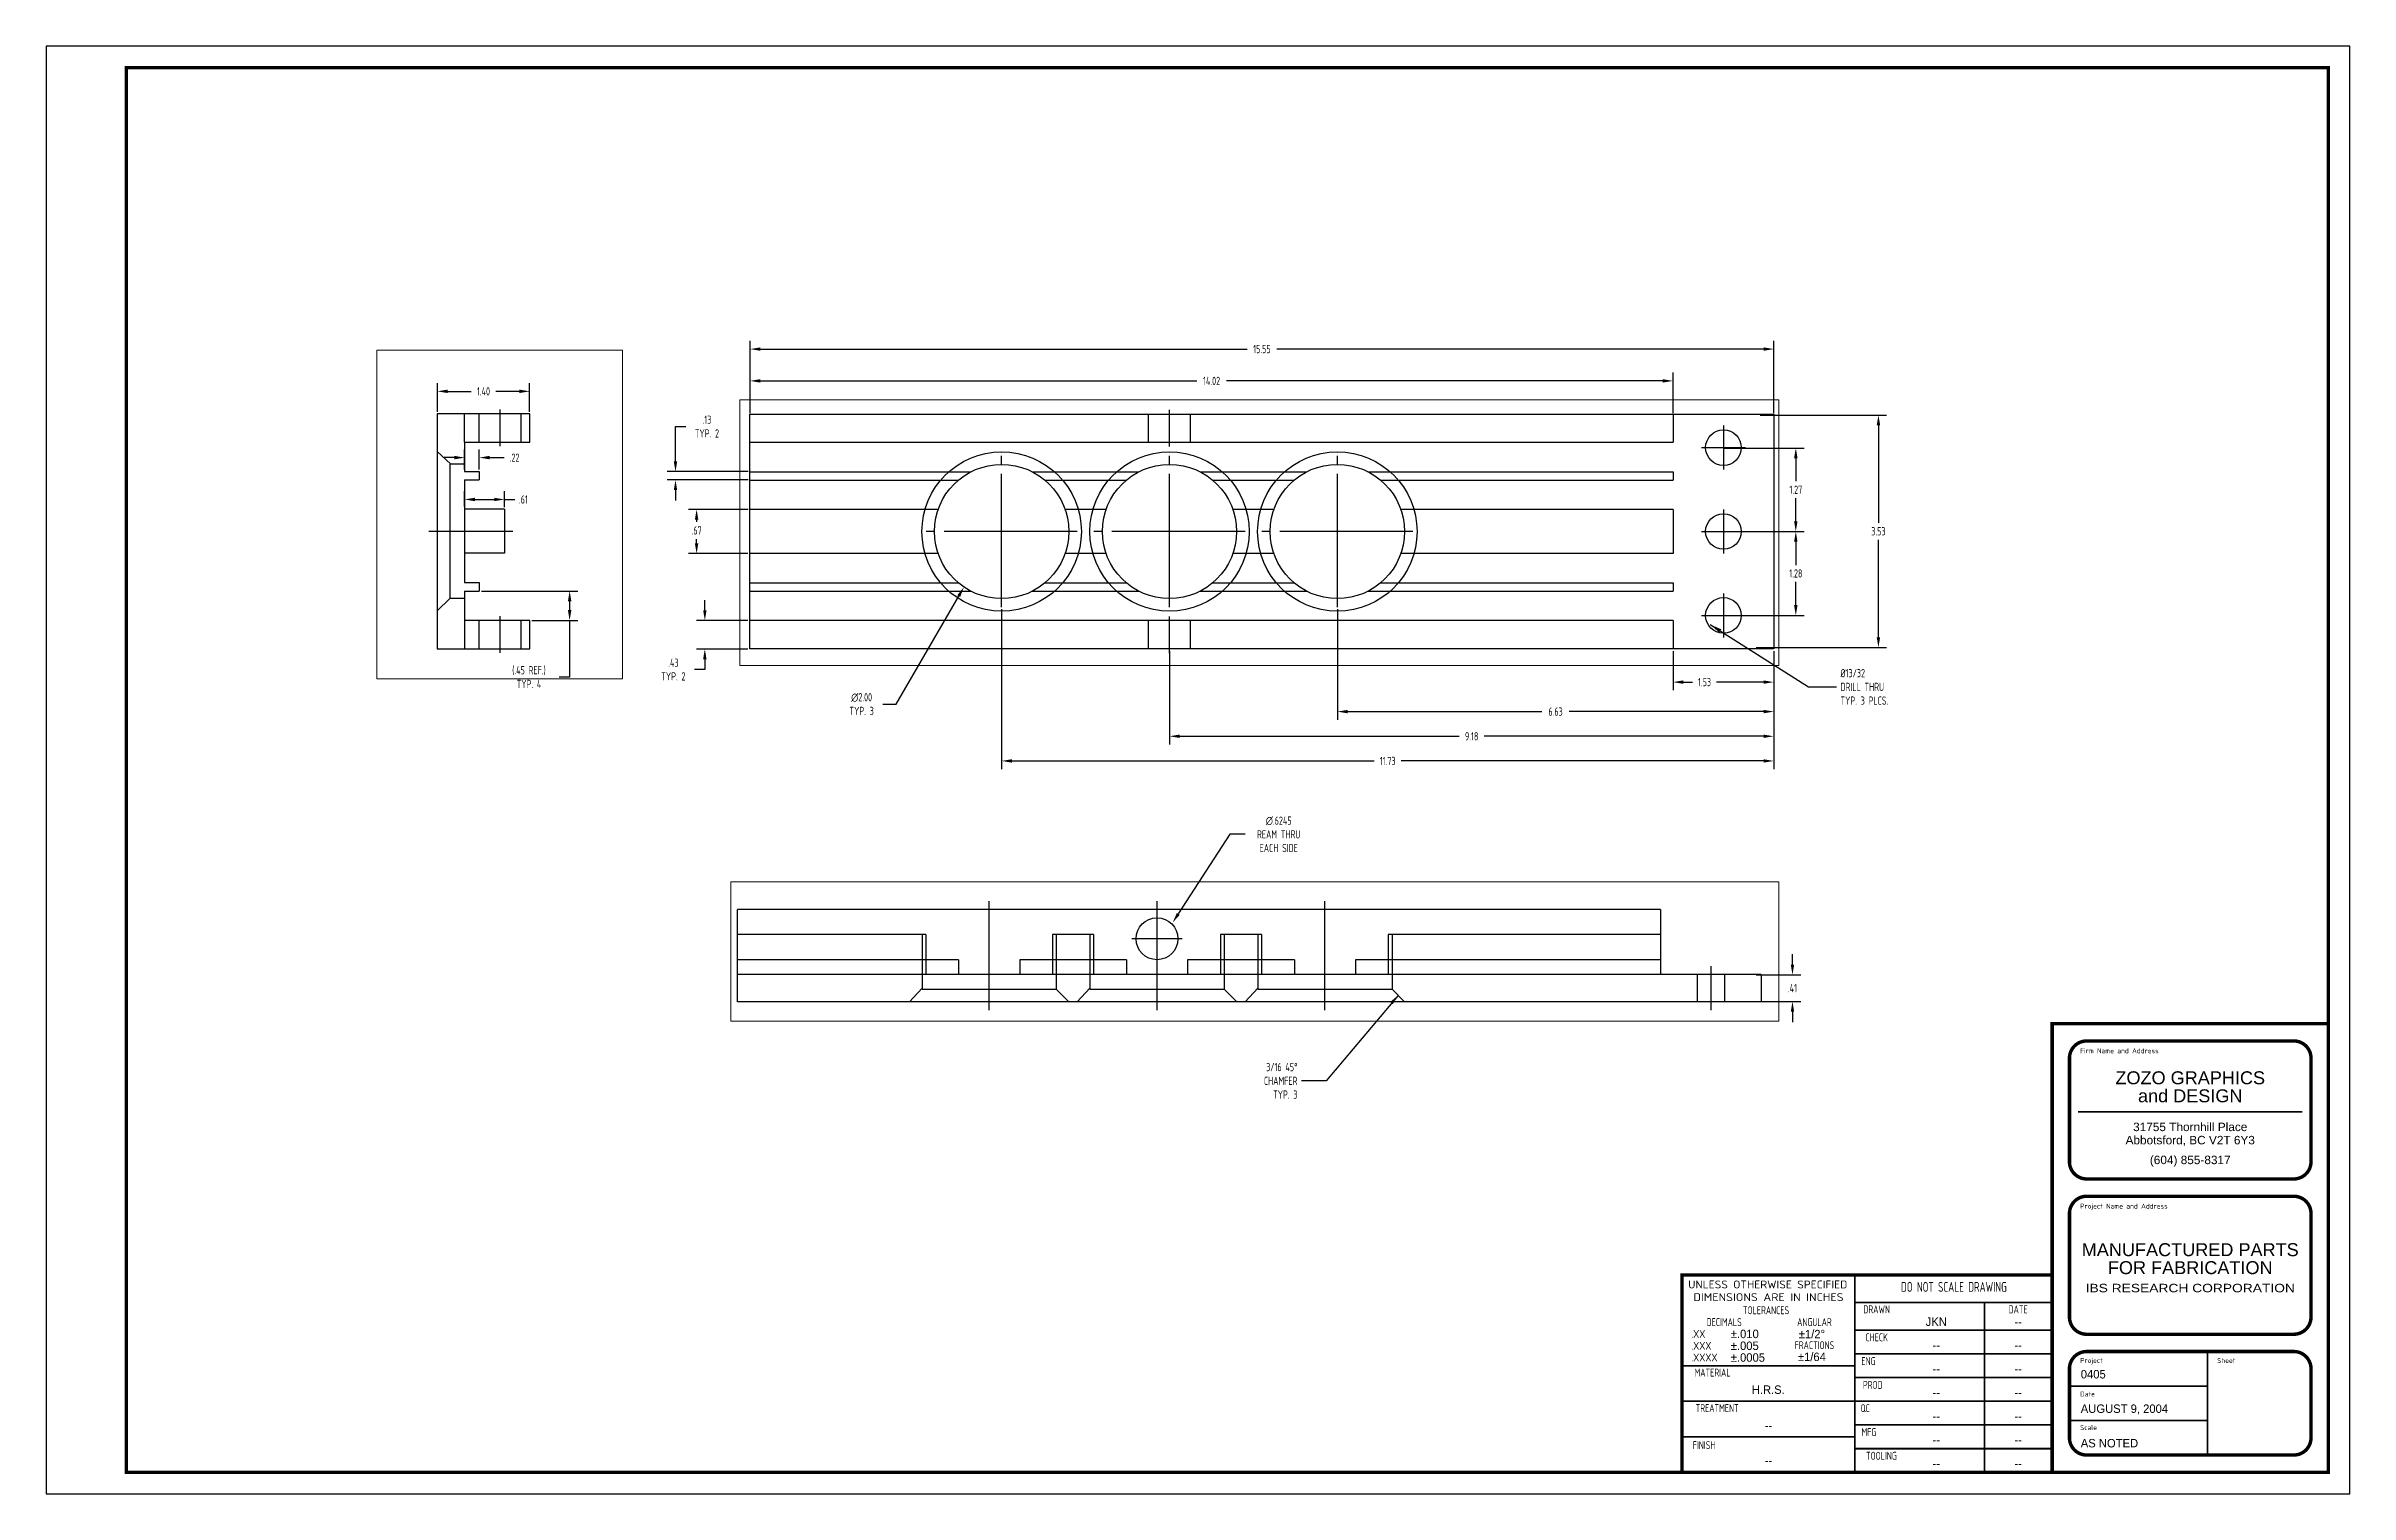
# Paper-space layout 'Casting Locator and Support' of a CAD drawing. Header units: inches. Extents: x 0.2 to 35.2, y 0.1 to 22.1.
# The model-space entities are those that its viewports show. They can reach past a viewport. Long polylines and large blocks are cut down to what shows.
import ezdxf
from ezdxf.enums import TextEntityAlignment as Align

# ---------------------------------------------------------------- set-up
doc = ezdxf.new("R2010")
doc.units = ezdxf.units.IN
doc.header["$MEASUREMENT"] = 0
doc.linetypes.add('GRIDLINE', pattern=[1.53125, 1.375, -0.0625, 0.03125, -0.0625])
for name, color, linetype in [('DETAIL', 5, 'Continuous'), ('DETAIL-B', 140, 'Continuous'), ('E-1', 51, 'Continuous'), ('E-2', 255, 'Continuous'), ('E-4', 1, 'Continuous'), ('E-DIM', 20, 'Continuous'), ('E-GRID', 65, 'GRIDLINE'), ('E-TEXT', 82, 'Continuous')]:
    doc.layers.add(name, color=color, linetype=linetype)
doc.layers.add('VIEWPORT', color=113, linetype='Continuous', plot=False)
doc.styles.add('OPT', font='arial.ttf')
doc.styles.add('OPT1', font='arial.ttf', dxfattribs={"width": 1.125})
doc.styles.add('ROMANS', font='archquik.shx', dxfattribs={"width": 0.7})
doc.styles.get("Standard").update_dxf_attribs({"font": 'txt.shx'})
doc.dimstyles.new('2 Place', dxfattribs={"dimtxt": 0.125, "dimasz": 0.15625, "dimexe": 0.125, "dimexo": 0.03125, "dimgap": 0.0625, "dimtad": 0, "dimtih": 1, "dimtoh": 1, "dimzin": 4, "dimdsep": 46, "dimtxsty": 'ROMANS', "dimcen": 0, "dimazin": 1, "dimtfac": 1, "dimtofl": 0, "dimtmove": 0, "dimatfit": 3, "dimfxl": 1, "dimtolj": 1, "dimtzin": 0, "dimarcsym": 0})
doc.dimstyles.new('4 PLACE', dxfattribs={"dimtxt": 0.125, "dimasz": 0.15625, "dimexe": 0.125, "dimexo": 0.03125, "dimgap": 0.0625, "dimtad": 0, "dimtih": 1, "dimtoh": 1, "dimdec": 4, "dimzin": 4, "dimdsep": 46, "dimtxsty": 'ROMANS', "dimcen": 0, "dimazin": 1, "dimtfac": 1, "dimtdec": 4, "dimtofl": 0, "dimtmove": 0, "dimatfit": 3, "dimfxl": 1, "dimtolj": 1, "dimtzin": 0, "dimarcsym": 0})
doc.dimstyles.get("Standard").update_dxf_attribs({"dimtxt": 0.18, "dimasz": 0.18, "dimexe": 0.18, "dimexo": 0.0625, "dimgap": 0.09, "dimtad": 0, "dimtih": 1, "dimtoh": 1, "dimdec": 4, "dimzin": 0, "dimdsep": 46, "dimtxsty": 'Standard', "dimcen": 0.09, "dimadec": 0, "dimazin": 0, "dimtfac": 1, "dimtdec": 4, "dimtofl": 0, "dimtmove": 0, "dimatfit": 3, "dimfxl": 1, "dimtolj": 1, "dimtzin": 0, "dimarcsym": 0})

# ---------------------------------------------------------------- blocks, each defined once
blk = doc.blocks.new('*D5')
at = {"layer": 'Defpoints', "color": 0, "transparency": 16777216}
for p in [(26.097, 7.944), (26.683, 7.944), (26.097, 7.538)]:
    blk.add_point(p, dxfattribs=at)
at = {"layer": 'E-DIM', "color": 0, "lineweight": -2, "transparency": 16777216}
for p, q in [((26.683, 8.1), (26.683, 8.256)), ((26.129, 7.944), (26.808, 7.944)), ((26.129, 7.538), (26.808, 7.538)), ((26.683, 7.381), (26.683, 7.225))]:
    blk.add_line(p, q, dxfattribs=at)
at = {"layer": 'E-DIM', "color": 0, "transparency": 16777216}
for points in [[(26.657, 8.1), (26.709, 8.1), (26.683, 7.944)], [(26.657, 7.381), (26.709, 7.381), (26.683, 7.538)]]:
    blk.add_solid(points, dxfattribs=at)
at = {"layer": 'E-DIM', "color": 0, "transparency": 16777216, "insert": (26.683, 7.741), "char_height": 0.125, "attachment_point": 5, "style": 'ROMANS'}
blk.add_mtext('\\A1;.41', dxfattribs=at)
blk = doc.blocks.new('*D6')
at = {"layer": 'Defpoints', "color": 0, "transparency": 16777216}
for p in [(17.267, 8.737), (16.928, 8.213)]:
    blk.add_point(p, dxfattribs=at)
at = {"layer": 'E-TEXT', "color": 0, "lineweight": -2, "transparency": 16777216}
for p, q in [((18.136, 10.078), (17.352, 8.868)), ((18.366, 10.078), (18.136, 10.078))]:
    blk.add_line(p, q, dxfattribs=at)
at = {"layer": 'E-TEXT', "color": 0, "transparency": 16777216}
blk.add_solid([(17.33, 8.882), (17.374, 8.854), (17.267, 8.737)], dxfattribs=at)
at = {"layer": 'E-TEXT', "color": 0, "transparency": 16777216, "insert": (18.878, 10.078), "char_height": 0.125, "attachment_point": 5, "style": 'ROMANS'}
blk.add_mtext('\\A1;∅.6245\\PREAM THRU\\PEACH SIDE', dxfattribs=at)
blk = doc.blocks.new('*D7')
at = {"layer": 'Defpoints', "color": 0}
for p in [(14.669, 13.532), (26.399, 12.894), (14.669, 11.193)]:
    blk.add_point(p, dxfattribs=at)
at = {"layer": 'E-DIM', "color": 0, "lineweight": -2}
for p, q in [((14.669, 13.501), (14.669, 11.068)), ((26.399, 12.863), (26.399, 11.068)), ((14.825, 11.193), (20.327, 11.193)), ((26.243, 11.193), (20.74, 11.193))]:
    blk.add_line(p, q, dxfattribs=at)
at = {"layer": 'E-DIM', "color": 0}
for points in [[(14.825, 11.219), (14.825, 11.167), (14.669, 11.193)], [(26.243, 11.219), (26.243, 11.167), (26.399, 11.193)]]:
    blk.add_solid(points, dxfattribs=at)
at = {"layer": 'E-DIM', "color": 0, "insert": (20.534, 11.193), "char_height": 0.125, "attachment_point": 5, "style": 'ROMANS'}
blk.add_mtext('\\A1;11.73', dxfattribs=at)
blk = doc.blocks.new('*D8')
at = {"layer": 'Defpoints', "color": 0}
for p in [(17.219, 12.894), (26.399, 12.894), (17.219, 11.568)]:
    blk.add_point(p, dxfattribs=at)
at = {"layer": 'E-DIM', "color": 0, "lineweight": -2}
for p, q in [((17.219, 12.863), (17.219, 11.443)), ((26.399, 12.863), (26.399, 11.443)), ((17.375, 11.568), (21.619, 11.568)), ((26.243, 11.568), (21.999, 11.568))]:
    blk.add_line(p, q, dxfattribs=at)
at = {"layer": 'E-DIM', "color": 0}
for points in [[(17.375, 11.594), (17.375, 11.542), (17.219, 11.568)], [(26.243, 11.594), (26.243, 11.542), (26.399, 11.568)]]:
    blk.add_solid(points, dxfattribs=at)
at = {"layer": 'E-DIM', "color": 0, "insert": (21.809, 11.568), "char_height": 0.125, "attachment_point": 5, "style": 'ROMANS'}
blk.add_mtext('\\A1;9.18', dxfattribs=at)
blk = doc.blocks.new('*D9')
at = {"layer": 'Defpoints', "color": 0}
for p in [(19.769, 13.532), (26.399, 12.894), (19.769, 11.943)]:
    blk.add_point(p, dxfattribs=at)
at = {"layer": 'E-DIM', "color": 0, "lineweight": -2}
for p, q in [((19.769, 13.501), (19.769, 11.818)), ((26.399, 12.863), (26.399, 11.818)), ((19.925, 11.943), (22.876, 11.943)), ((26.243, 11.943), (23.292, 11.943))]:
    blk.add_line(p, q, dxfattribs=at)
at = {"layer": 'E-DIM', "color": 0}
for points in [[(19.925, 11.969), (19.925, 11.917), (19.769, 11.943)], [(26.243, 11.969), (26.243, 11.917), (26.399, 11.943)]]:
    blk.add_solid(points, dxfattribs=at)
at = {"layer": 'E-DIM', "color": 0, "insert": (23.084, 11.943), "char_height": 0.125, "attachment_point": 5, "style": 'ROMANS'}
blk.add_mtext('\\A1;6.63', dxfattribs=at)
blk = doc.blocks.new('*D10')
at = {"layer": 'Defpoints', "color": 0}
for p in [(24.869, 12.894), (26.399, 12.894), (24.869, 12.391)]:
    blk.add_point(p, dxfattribs=at)
at = {"layer": 'E-DIM', "color": 0, "lineweight": -2}
for p, q in [((24.869, 12.863), (24.869, 12.266)), ((26.399, 12.863), (26.399, 12.266)), ((25.025, 12.391), (25.165, 12.391)), ((26.243, 12.391), (25.53, 12.391))]:
    blk.add_line(p, q, dxfattribs=at)
at = {"layer": 'E-DIM', "color": 0}
for points in [[(25.025, 12.417), (25.025, 12.365), (24.869, 12.391)], [(26.243, 12.417), (26.243, 12.365), (26.399, 12.391)]]:
    blk.add_solid(points, dxfattribs=at)
at = {"layer": 'E-DIM', "color": 0, "insert": (25.347, 12.391), "char_height": 0.125, "attachment_point": 5, "style": 'ROMANS'}
blk.add_mtext('\\A1;1.53', dxfattribs=at)
blk = doc.blocks.new('*D11')
at = {"layer": 'Defpoints', "color": 0}
for p in [(26.16, 16.448), (27.989, 16.448), (26.097, 12.917)]:
    blk.add_point(p, dxfattribs=at)
at = {"layer": 'E-DIM', "color": 0, "lineweight": -2}
for p, q in [((26.191, 16.448), (28.114, 16.448)), ((27.989, 16.292), (27.989, 14.81)), ((27.989, 13.073), (27.989, 14.555)), ((26.129, 12.917), (28.114, 12.917))]:
    blk.add_line(p, q, dxfattribs=at)
at = {"layer": 'E-DIM', "color": 0}
for points in [[(27.963, 16.292), (28.015, 16.292), (27.989, 16.448)], [(27.963, 13.073), (28.015, 13.073), (27.989, 12.917)]]:
    blk.add_solid(points, dxfattribs=at)
at = {"layer": 'E-DIM', "color": 0, "insert": (27.989, 14.683), "char_height": 0.125, "attachment_point": 5, "style": 'ROMANS'}
blk.add_mtext('\\A1;3.53', dxfattribs=at)
blk = doc.blocks.new('*D12')
at = {"layer": 'Defpoints', "color": 0}
for p in [(25.644, 14.679), (25.634, 13.404), (26.734, 13.404)]:
    blk.add_point(p, dxfattribs=at)
at = {"layer": 'E-DIM', "color": 0, "lineweight": -2}
for p, q in [((25.675, 14.679), (26.859, 14.679)), ((26.734, 14.523), (26.734, 14.17)), ((26.734, 13.561), (26.734, 13.914)), ((25.665, 13.404), (26.859, 13.404))]:
    blk.add_line(p, q, dxfattribs=at)
at = {"layer": 'E-DIM', "color": 0}
for points in [[(26.707, 14.523), (26.76, 14.523), (26.734, 14.679)], [(26.707, 13.561), (26.76, 13.561), (26.734, 13.404)]]:
    blk.add_solid(points, dxfattribs=at)
at = {"layer": 'E-DIM', "color": 0, "insert": (26.734, 14.042), "char_height": 0.125, "attachment_point": 5, "style": 'ROMANS'}
blk.add_mtext('\\A1;1.28', dxfattribs=at)
blk = doc.blocks.new('*D13')
at = {"layer": 'Defpoints', "color": 0}
for p in [(25.613, 15.948), (25.613, 14.679), (26.734, 14.679)]:
    blk.add_point(p, dxfattribs=at)
at = {"layer": 'E-DIM', "color": 0, "lineweight": -2}
for p, q in [((25.644, 15.948), (26.859, 15.948)), ((26.734, 15.792), (26.734, 15.444)), ((26.734, 14.836), (26.734, 15.184)), ((25.644, 14.679), (26.859, 14.679))]:
    blk.add_line(p, q, dxfattribs=at)
at = {"layer": 'E-DIM', "color": 0}
for points in [[(26.707, 15.792), (26.76, 15.792), (26.734, 15.948)], [(26.707, 14.836), (26.76, 14.836), (26.734, 14.679)]]:
    blk.add_solid(points, dxfattribs=at)
at = {"layer": 'E-DIM', "color": 0, "insert": (26.734, 15.314), "char_height": 0.125, "attachment_point": 5, "style": 'ROMANS'}
blk.add_mtext('\\A1;1.27', dxfattribs=at)
blk = doc.blocks.new('*D14')
at = {"layer": 'Defpoints', "color": 0, "transparency": 16777216}
for p in [(9.714, 15.589), (10.847, 15.589), (10.847, 15.464)]:
    blk.add_point(p, dxfattribs=at)
at = {"layer": 'E-DIM', "color": 0, "lineweight": -2, "transparency": 16777216}
for p, q in [((9.714, 15.745), (9.714, 16.274)), ((9.714, 16.274), (9.871, 16.274)), ((10.816, 15.589), (9.589, 15.589)), ((10.816, 15.464), (9.589, 15.464)), ((9.714, 15.308), (9.714, 15.151))]:
    blk.add_line(p, q, dxfattribs=at)
at = {"layer": 'E-DIM', "color": 0, "transparency": 16777216}
for points in [[(9.688, 15.745), (9.74, 15.745), (9.714, 15.589)], [(9.688, 15.308), (9.74, 15.308), (9.714, 15.464)]]:
    blk.add_solid(points, dxfattribs=at)
at = {"layer": 'E-DIM', "color": 0, "transparency": 16777216, "insert": (10.192, 16.274), "char_height": 0.125, "attachment_point": 5, "style": 'ROMANS'}
blk.add_mtext('\\A1;.13\\PTYP. 2', dxfattribs=at)
blk = doc.blocks.new('*D15')
at = {"layer": 'Defpoints', "color": 0}
for p in [(10.035, 15.014), (10.847, 15.014), (10.844, 14.345)]:
    blk.add_point(p, dxfattribs=at)
at = {"layer": 'E-DIM', "color": 0, "lineweight": -2}
for p, q in [((10.816, 15.014), (9.91, 15.014)), ((10.035, 14.858), (10.035, 14.825)), ((10.035, 14.501), (10.035, 14.565)), ((10.813, 14.345), (9.91, 14.345))]:
    blk.add_line(p, q, dxfattribs=at)
at = {"layer": 'E-DIM', "color": 0}
for points in [[(10.008, 14.858), (10.061, 14.858), (10.035, 15.014)], [(10.008, 14.501), (10.061, 14.501), (10.035, 14.345)]]:
    blk.add_solid(points, dxfattribs=at)
at = {"layer": 'E-DIM', "color": 0, "insert": (10.035, 14.695), "char_height": 0.125, "attachment_point": 5, "style": 'ROMANS'}
blk.add_mtext('\\A1;.67', dxfattribs=at)
blk = doc.blocks.new('*D16')
at = {"layer": 'Defpoints', "color": 0}
for p in [(10.844, 13.325), (10.16, 12.894), (10.844, 12.894)]:
    blk.add_point(p, dxfattribs=at)
at = {"layer": 'E-DIM', "color": 0, "lineweight": -2}
for p, q in [((10.813, 13.325), (10.035, 13.325)), ((10.16, 13.481), (10.16, 13.637)), ((10.813, 12.894), (10.035, 12.894)), ((10.16, 12.738), (10.16, 12.582)), ((10.16, 12.582), (10.003, 12.582))]:
    blk.add_line(p, q, dxfattribs=at)
at = {"layer": 'E-DIM', "color": 0}
for points in [[(10.134, 13.481), (10.186, 13.481), (10.16, 13.325)], [(10.134, 12.738), (10.186, 12.738), (10.16, 12.894)]]:
    blk.add_solid(points, dxfattribs=at)
at = {"layer": 'E-DIM', "color": 0, "insert": (9.682, 12.582), "char_height": 0.125, "attachment_point": 5, "style": 'ROMANS'}
blk.add_mtext('\\A1;.43\\PTYP. 2', dxfattribs=at)
blk = doc.blocks.new('*D17')
at = {"layer": 'Defpoints', "color": 0}
for p in [(6.733, 13.775), (7.498, 13.329), (8.106, 13.329)]:
    blk.add_point(p, dxfattribs=at)
at = {"layer": 'E-DIM', "color": 0, "lineweight": -2}
for p, q in [((6.765, 13.775), (8.231, 13.775)), ((7.53, 13.329), (8.231, 13.329)), ((8.106, 13.619), (8.106, 13.485)), ((8.106, 13.329), (8.106, 12.468)), ((8.106, 12.468), (7.949, 12.468))]:
    blk.add_line(p, q, dxfattribs=at)
at = {"layer": 'E-DIM', "color": 0}
for points in [[(8.079, 13.619), (8.132, 13.619), (8.106, 13.775)], [(8.079, 13.485), (8.132, 13.485), (8.106, 13.329)]]:
    blk.add_solid(points, dxfattribs=at)
at = {"layer": 'E-DIM', "color": 0, "insert": (7.488, 12.468), "char_height": 0.125, "attachment_point": 5, "style": 'ROMANS'}
blk.add_mtext('\\A1;(.45 REF.)\\PTYP. 4', dxfattribs=at)
blk = doc.blocks.new('*D18')
at = {"layer": 'Defpoints', "color": 0}
for p in [(7.116, 15.166), (6.51, 15.026), (7.116, 15.018)]:
    blk.add_point(p, dxfattribs=at)
at = {"layer": 'E-DIM', "color": 0, "lineweight": -2}
for p, q in [((6.51, 15.058), (6.51, 15.291)), ((6.666, 15.166), (6.96, 15.166)), ((7.116, 15.05), (7.116, 15.291)), ((7.116, 15.166), (7.272, 15.166))]:
    blk.add_line(p, q, dxfattribs=at)
at = {"layer": 'E-DIM', "color": 0}
for points in [[(6.666, 15.192), (6.666, 15.14), (6.51, 15.166)], [(6.96, 15.192), (6.96, 15.14), (7.116, 15.166)]]:
    blk.add_solid(points, dxfattribs=at)
at = {"layer": 'E-DIM', "color": 0, "insert": (7.404, 15.166), "char_height": 0.125, "attachment_point": 5, "style": 'ROMANS'}
blk.add_mtext('\\A1;.61', dxfattribs=at)
blk = doc.blocks.new('*D19')
at = {"layer": 'Defpoints', "color": 0}
for p in [(6.733, 15.802), (6.51, 15.592), (6.733, 15.592)]:
    blk.add_point(p, dxfattribs=at)
at = {"layer": 'E-DIM', "color": 0, "lineweight": -2}
for p, q in [((6.354, 15.802), (6.198, 15.802)), ((6.51, 15.623), (6.51, 15.927)), ((6.733, 15.623), (6.733, 15.927)), ((6.89, 15.802), (7.113, 15.802))]:
    blk.add_line(p, q, dxfattribs=at)
at = {"layer": 'E-DIM', "color": 0}
for points in [[(6.354, 15.829), (6.354, 15.776), (6.51, 15.802)], [(6.89, 15.829), (6.89, 15.776), (6.733, 15.802)]]:
    blk.add_solid(points, dxfattribs=at)
at = {"layer": 'E-DIM', "color": 0, "insert": (7.27, 15.802), "char_height": 0.125, "attachment_point": 5, "style": 'ROMANS'}
blk.add_mtext('\\A1;.22', dxfattribs=at)
blk = doc.blocks.new('*D20')
at = {"layer": 'Defpoints', "color": 0}
for p in [(6.096, 16.809), (6.096, 16.469), (7.498, 16.469)]:
    blk.add_point(p, dxfattribs=at)
at = {"layer": 'E-DIM', "color": 0, "lineweight": -2}
for p, q in [((6.096, 16.5), (6.096, 16.934)), ((6.252, 16.809), (6.612, 16.809)), ((7.342, 16.809), (6.982, 16.809)), ((7.498, 16.5), (7.498, 16.934))]:
    blk.add_line(p, q, dxfattribs=at)
at = {"layer": 'E-DIM', "color": 0}
for points in [[(6.252, 16.835), (6.252, 16.783), (6.096, 16.809)], [(7.342, 16.835), (7.342, 16.783), (7.498, 16.809)]]:
    blk.add_solid(points, dxfattribs=at)
at = {"layer": 'E-DIM', "color": 0, "insert": (6.797, 16.809), "char_height": 0.125, "attachment_point": 5, "style": 'ROMANS'}
blk.add_mtext('\\A1;1.40', dxfattribs=at)
blk = doc.blocks.new('*D21')
at = {"layer": 'Defpoints', "color": 0}
for p in [(10.847, 16.968), (10.847, 16.48), (24.869, 16.448)]:
    blk.add_point(p, dxfattribs=at)
at = {"layer": 'E-DIM', "color": 0, "lineweight": -2}
for p, q in [((10.847, 16.511), (10.847, 17.093)), ((11.004, 16.968), (17.632, 16.968)), ((24.713, 16.968), (18.085, 16.968)), ((24.869, 16.48), (24.869, 17.093))]:
    blk.add_line(p, q, dxfattribs=at)
at = {"layer": 'E-DIM', "color": 0}
for points in [[(11.004, 16.994), (11.004, 16.942), (10.847, 16.968)], [(24.713, 16.994), (24.713, 16.942), (24.869, 16.968)]]:
    blk.add_solid(points, dxfattribs=at)
at = {"layer": 'E-DIM', "color": 0, "insert": (17.858, 16.968), "char_height": 0.125, "attachment_point": 5, "style": 'ROMANS'}
blk.add_mtext('\\A1;14.02', dxfattribs=at)
blk = doc.blocks.new('*D22')
at = {"layer": 'Defpoints', "color": 0, "transparency": 16777216}
for p in [(15.099, 15.563), (14.095, 13.833)]:
    blk.add_point(p, dxfattribs=at)
at = {"layer": 'E-TEXT', "color": 0, "lineweight": -2, "transparency": 16777216}
for p, q in [((13.064, 12.057), (14.017, 13.698)), ((12.863, 12.057), (13.064, 12.057))]:
    blk.add_line(p, q, dxfattribs=at)
at = {"layer": 'E-TEXT', "color": 0, "transparency": 16777216}
blk.add_solid([(13.994, 13.711), (14.039, 13.685), (14.095, 13.833)], dxfattribs=at)
at = {"layer": 'E-TEXT', "color": 0, "transparency": 16777216, "insert": (12.542, 12.057), "char_height": 0.125, "attachment_point": 5, "style": 'ROMANS'}
blk.add_mtext('\\A1;∅2.00\\PTYP. 3', dxfattribs=at)
blk = doc.blocks.new('*D23')
at = {"layer": 'Defpoints', "color": 0}
for p in [(10.847, 17.451), (10.847, 16.448), (26.399, 16.448)]:
    blk.add_point(p, dxfattribs=at)
at = {"layer": 'E-DIM', "color": 0, "lineweight": -2}
for p, q in [((10.847, 16.48), (10.847, 17.576)), ((26.399, 16.48), (26.399, 17.576)), ((11.004, 17.451), (18.397, 17.451)), ((26.243, 17.451), (18.85, 17.451))]:
    blk.add_line(p, q, dxfattribs=at)
at = {"layer": 'E-DIM', "color": 0}
for points in [[(11.004, 17.477), (11.004, 17.425), (10.847, 17.451)], [(26.243, 17.477), (26.243, 17.425), (26.399, 17.451)]]:
    blk.add_solid(points, dxfattribs=at)
at = {"layer": 'E-DIM', "color": 0, "insert": (18.623, 17.451), "char_height": 0.125, "attachment_point": 5, "style": 'ROMANS'}
blk.add_mtext('\\A1;15.55', dxfattribs=at)
blk = doc.blocks.new('Titleblock - D')
blk.add_line((30.477, 0.328), (30.477, 3.328))
for points, const_width in [([(30.477, 21.672), (1.218, 21.672), (1.218, 0.328), (30.477, 0.328), (30.477, 7.145), (34.672, 7.145)], 0.0524), ([(30.477, 7.145), (30.477, 0.328), (34.672, 0.328), (34.672, 21.672), (30.477, 21.672)], 0.0524), ([(30.87, 5.806), (34.278, 5.806)], 0.0262), ([(30.477, 3.328), (24.852, 3.328), (24.852, 0.328)], 0.0524), ([(27.477, 0.328), (27.477, 3.328)], 0.0262), ([(30.477, 2.907), (27.477, 2.907)], 0.0262), ([(29.447, 0.328), (29.447, 2.907)], 0.0262), ([(30.477, 2.488), (27.477, 2.488)], 0.0262), ([(30.477, 2.128), (27.477, 2.128)], 0.0262), ([(32.836, 0.591), (32.836, 2.164)], 0.0262), ([(27.477, 1.948), (24.852, 1.948)], 0.0262), ([(30.477, 1.768), (27.477, 1.768)], 0.0262), ([(27.477, 1.408), (24.852, 1.408)], 0.0262), ([(30.477, 1.408), (27.477, 1.408)], 0.0262), ([(30.739, 1.639), (32.836, 1.639)], 0.0262), ([(30.477, 1.048), (27.477, 1.048)], 0.0262), ([(30.739, 1.115), (32.836, 1.115)], 0.0262), ([(27.477, 0.868), (24.852, 0.868)], 0.0262), ([(30.477, 0.688), (27.477, 0.688)], 0.0262)]:
    blk.add_lwpolyline(points, dxfattribs=dict(const_width=const_width))
at = {"const_width": 0.0524}
for points in [[(31.001, 4.786), (34.147, 4.786, 0.414214), (34.409, 5.048), (34.409, 6.621, 0.414214), (34.147, 6.883), (31.001, 6.883, 0.414214), (30.739, 6.621), (30.739, 5.048, 0.414214)], [(31.001, 2.426), (34.147, 2.426, 0.414214), (34.409, 2.688), (34.409, 4.261, 0.414214), (34.147, 4.523), (31.001, 4.523, 0.414214), (30.739, 4.261), (30.739, 2.688, 0.414214)], [(31.001, 0.591), (34.147, 0.591, 0.414214), (34.409, 0.853), (34.409, 1.902, 0.414214), (34.147, 2.164), (31.001, 2.164, 0.414214), (30.739, 1.902), (30.739, 0.853, 0.414214)]]:
    blk.add_lwpolyline(points, format="xyb", close=True, dxfattribs=at)
at = {"layer": 'Defpoints'}
for p, q in [((35, 22), (0, 22)), ((0, 22), (0, 0)), ((35, 0), (35, 22)), ((0, 0), (35, 0))]:
    blk.add_line(p, q, dxfattribs=at)
at = {"layer": 'E-TEXT', "style": 'ROMANS'}
for s, p in [('Firm Name and Address', (30.902, 6.696)), ('Project Name and Address', (30.902, 4.336)), ('Project', (30.902, 1.99)), ('Sheet', (32.983, 1.99)), ('Date', (30.902, 1.481)), ('Scale', (30.902, 0.971))]:
    blk.add_text(s, height=0.075, dxfattribs=at).set_placement(p)
at = {"layer": 'E-TEXT'}
for s, height, style, p in [('ZOZO GRAPHICS', 0.19664, 'OPT', (32.574, 6.225, -0.045)), ('and DESIGN', 0.1966, 'OPT', (32.574, 5.951, -0.045)), ('31755 Thornhill Place', 0.12847, 'OPT1', (32.574, 5.513, -0.045)), ('Abbotsford, BC V2T 6Y3', 0.12847, 'OPT1', (32.574, 5.312, -0.045)), ('(604) 855-8317', 0.12847, 'OPT1', (32.574, 5.011, -0.045)), ('MANUFACTURED PARTS', 0.19664, 'OPT', (32.574, 3.613, -0.045)), ('FOR FABRICATION', 0.19664, 'OPT', (32.574, 3.34, -0.045))]:
    blk.add_text(s, height=height, dxfattribs=dict(at, style=style)).set_placement(p, align=Align.CENTER)
at = {"layer": 'E-TEXT', "lineweight": 25, "style": 'ROMANS'}
for s, width, p, p2 in [('UNLESS OTHERWISE SPECIFIED', 0.883465, (24.947, 3.123), (27.365, 3.123)), ('DIMENSIONS ARE IN INCHES', 0.90553, (25.026, 2.93), (27.308, 2.93))]:
    blk.add_text(s, height=0.12, dxfattribs=dict(at, width=width)).set_placement(p, p2, align=Align.FIT)
at = {"layer": 'E-TEXT', "lineweight": 50, "style": 'ROMANS', "width": 0.8}
blk.add_text('DO NOT SCALE DRAWING', height=0.15, dxfattribs=at).set_placement((28.984, 3.146), align=Align.MIDDLE)
at = {"layer": 'E-TEXT', "style": 'OPT1', "width": 1.168554}
blk.add_text('IBS RESEARCH CORPORATION', height=0.12847, dxfattribs=at).set_placement((30.985, 3.064, -0.045), (34.164, 3.064, -0.045), align=Align.FIT)
at = {"layer": 'E-TEXT', "lineweight": 25, "style": 'ROMANS', "width": 0.8}
for s, p in [('TOLERANCES', (26.13, 2.791)), ('DRAWN', (27.81, 2.805)), ('DATE', (29.959, 2.805)), ('DECIMALS', (25.493, 2.611)), ('ANGULAR', (26.865, 2.611)), ('FRACTIONS', (26.865, 2.26)), ('CHECK', (27.81, 2.38)), ('MATERIAL', (25.317, 1.844)), ('ENG', (27.686, 2.019)), ('PROD', (27.751, 1.657)), ('TREATMENT', (25.387, 1.304)), ('QC', (27.636, 1.303)), ('FINISH', (25.188, 0.742)), ('MFG', (27.692, 0.94)), ('TOOLING', (27.883, 0.58))]:
    blk.add_text(s, height=0.12, dxfattribs=at).set_placement(p, align=Align.MIDDLE)
at = {"layer": 'E-TEXT', "lineweight": 25, "style": 'ROMANS'}
for s, p in [('.XX', (24.993, 2.431)), ('.XXX', (24.993, 2.251)), ('.XXXX', (24.993, 2.073))]:
    blk.add_text(s, height=0.12, dxfattribs=at).set_placement(p, align=Align.MIDDLE_LEFT)
at = {"layer": 'E-TEXT', "style": 'OPT1', "width": 0.95}
for s, height, p in [('0405', 0.1285, (30.911, 1.755, -0.045)), ('AUGUST 9, 2004', 0.12847, (30.911, 1.231, -0.045)), ('AS NOTED', 0.1285, (30.911, 0.707, -0.045))]:
    blk.add_text(s, height=height, dxfattribs=at).set_placement(p)
at = {"layer": 'E-TEXT', "style": 'OPT1', "width": 0.95, "flags": 4}
for tag, p in [('%%P.010', (25.594, 2.431)), ('%%P.005', (25.594, 2.251)), ('%%P.0005', (25.594, 2.073))]:
    blk.add_attdef(tag, text='', height=0.128, dxfattribs=at).set_placement(p, align=Align.MIDDLE_LEFT)
for tag, p in [('%%P1/2%%D', (26.826, 2.431)), ('DRAFTER', (28.716, 2.616)), ('DATE', (29.959, 2.615)), ('%%P1/64', (26.826, 2.086)), ('CHECKER', (28.716, 2.262)), ('DATE', (29.959, 2.261)), ('ENGINEER', (28.716, 1.902)), ('DATE', (29.959, 1.901)), ('MATERIAL', (26.163, 1.585)), ('PROD', (28.716, 1.542)), ('DATE', (29.959, 1.541)), ('TREATMENT', (26.166, 1.04)), ('QC', (28.716, 1.182)), ('DATE', (29.959, 1.181)), ('MFG', (28.716, 0.822)), ('DATE', (29.959, 0.821)), ('FINISH', (26.166, 0.507)), ('TOOLING', (28.716, 0.462)), ('DATE', (29.959, 0.461))]:
    blk.add_attdef(tag, text='', height=0.128, dxfattribs=at).set_placement(p, align=Align.MIDDLE)
blk = doc.blocks.new('C112')
at = {"layer": 'DETAIL'}
blk.add_circle((79.662, 98.733), 0.398, dxfattribs=at)
at = {"layer": 'DETAIL-B'}
for p, q in [((79.662, 99.225), (79.662, 98.241)), ((79.169, 98.733), (80.154, 98.733))]:
    blk.add_line(p, q, dxfattribs=at)
blk = doc.blocks.new('sepe1')
at = {"layer": 'E-2'}
for p, q in [((94.033, 4.408), (94.033, 3.518)), ((94.949, 4.408), (94.033, 4.408)), ((94.949, 4.408), (94.949, 3.518)), ((93.298, 3.846), (93.298, 3.518)), ((95.684, 3.846), (93.298, 3.846)), ((95.684, 3.846), (95.684, 3.518))]:
    blk.add_line(p, q, dxfattribs=at)
at = {"layer": 'E-2', "ltscale": 0.5}
for p, q in [((94.116, 4.408), (94.116, 3.19)), ((94.866, 4.408), (94.866, 3.19)), ((94.397, 2.908), (94.116, 3.19)), ((94.585, 2.908), (94.866, 3.213))]:
    blk.add_line(p, q, dxfattribs=at)

msp = doc.modelspace()

# ---------------------------------------------------------------- linework, layer by layer
at = {"layer": 'DETAIL'}
msp.add_circle((92.616, 4.315), 0.468, dxfattribs=at)
at = {"layer": 'E-1'}
for p, q in [((104.686, 3.518), (104.686, 2.908)), ((105.296, 3.518), (105.296, 2.908))]:
    msp.add_line(p, q, dxfattribs=at)
at = {"layer": 'E-2'}
for p, q in [((78.162, 16.274), (76.099, 16.274)), ((76.099, 16.274), (76.099, 11.024)), ((76.708, 15.642), (76.708, 16.274)), ((78.162, 15.642), (78.162, 16.274)), ((83.241, 11.024), (83.241, 16.274)), ((83.241, 16.274), (106.116, 16.274)), ((103.866, 16.274), (103.866, 15.642)), ((106.116, 16.274), (106.116, 11.024)), ((76.708, 15.642), (78.162, 15.642)), ((76.708, 15.642), (76.708, 14.985)), ((83.241, 15.642), (103.866, 15.642)), ((76.38, 15.149), (76.38, 12.149)), ((103.866, 14.985), (103.866, 14.798)), ((76.708, 14.798), (76.708, 14.142)), ((77.599, 14.142), (76.708, 14.142)), ((76.708, 14.142), (76.708, 13.157)), ((77.599, 14.142), (77.599, 13.157)), ((87.449, 14.142), (83.241, 14.142)), ((91.199, 14.142), (90.283, 14.142)), ((94.949, 14.142), (94.033, 14.142)), ((103.866, 14.142), (97.783, 14.142)), ((103.866, 14.142), (103.866, 13.157)), ((77.599, 13.157), (76.708, 13.157)), ((76.708, 13.157), (76.708, 12.501)), ((87.449, 13.157), (83.241, 13.157)), ((91.199, 13.157), (90.283, 13.157)), ((94.949, 13.157), (94.033, 13.157)), ((103.866, 13.157), (97.783, 13.157)), ((103.866, 12.501), (103.866, 12.313)), ((76.708, 12.313), (76.708, 11.657)), ((78.162, 11.657), (76.708, 11.657)), ((76.708, 11.657), (76.708, 11.024)), ((78.162, 11.024), (78.162, 11.657)), ((103.866, 11.657), (83.241, 11.657)), ((103.866, 11.657), (103.866, 11.024)), ((76.099, 11.024), (78.162, 11.024)), ((106.116, 11.024), (83.241, 11.024)), ((83.241, 2.908), (83.241, 4.971)), ((103.866, 4.971), (83.241, 4.971)), ((103.866, 4.971), (103.866, 3.518)), ((88.184, 3.846), (83.241, 3.846)), ((88.184, 3.846), (88.184, 3.518)), ((103.866, 3.846), (97.048, 3.846)), ((97.048, 3.846), (97.048, 3.518)), ((103.866, 3.518), (83.241, 3.518)), ((87.366, 3.19), (90.366, 3.19)), ((91.116, 3.19), (94.116, 3.19)), ((94.866, 3.19), (97.866, 3.19)), ((106.116, 3.518), (103.866, 3.518)), ((106.116, 3.518), (106.116, 2.908)), ((106.116, 2.908), (83.241, 2.908))]:
    msp.add_line(p, q, dxfattribs=at)
at = {"layer": 'E-2', "ltscale": 2}
for p, q in [((77.037, 15.642), (77.037, 16.274)), ((77.974, 15.642), (77.974, 16.274)), ((92.147, 15.642), (92.147, 16.274)), ((93.085, 15.642), (93.085, 16.274)), ((77.037, 11.024), (77.037, 11.657)), ((77.974, 11.024), (77.974, 11.657)), ((92.147, 11.024), (92.147, 11.657)), ((93.085, 11.024), (93.085, 11.657))]:
    msp.add_line(p, q, dxfattribs=at)
at = {"layer": 'E-2', "ltscale": 0.5}
for p, q in [((76.099, 15.431), (76.404, 15.149)), ((76.708, 15.149), (76.38, 15.149)), ((76.099, 11.868), (76.38, 12.149)), ((76.708, 12.149), (76.38, 12.149)), ((87.085, 2.908), (87.366, 3.213)), ((98.147, 2.908), (97.866, 3.19))]:
    msp.add_line(p, q, dxfattribs=at)
at = {"layer": 'E-2'}
for centre, radius in [((88.866, 13.649), 1.781), ((88.866, 13.649), 1.5), ((92.616, 13.649), 1.781), ((92.616, 13.649), 1.5), ((96.366, 13.649), 1.781), ((96.366, 13.649), 1.5)]:
    msp.add_circle(centre, radius, dxfattribs=at)
at = {"layer": 'E-4'}
for p, q in [((76.708, 14.985), (77.037, 14.985)), ((77.037, 14.985), (77.037, 14.798)), ((83.241, 14.985), (88.184, 14.985)), ((89.548, 14.985), (91.934, 14.985)), ((93.298, 14.985), (95.684, 14.985)), ((97.048, 14.985), (103.866, 14.985)), ((76.708, 14.798), (77.037, 14.798)), ((83.241, 14.798), (87.901, 14.798)), ((89.831, 14.798), (91.651, 14.798)), ((93.581, 14.798), (95.401, 14.798)), ((97.331, 14.798), (103.866, 14.798)), ((76.708, 12.501), (77.037, 12.501)), ((77.037, 12.501), (77.037, 12.313)), ((83.241, 12.501), (87.901, 12.501)), ((89.831, 12.501), (91.651, 12.501)), ((93.581, 12.501), (95.401, 12.501)), ((97.331, 12.501), (103.866, 12.501)), ((76.708, 12.313), (77.037, 12.313)), ((83.241, 12.313), (88.184, 12.313)), ((89.548, 12.313), (91.934, 12.313)), ((93.298, 12.313), (95.684, 12.313)), ((97.048, 12.313), (103.866, 12.313)), ((87.449, 4.408), (83.241, 4.408)), ((87.449, 4.408), (87.449, 3.518)), ((103.866, 4.408), (97.783, 4.408)), ((97.783, 4.408), (97.783, 3.518))]:
    msp.add_line(p, q, dxfattribs=at)
at = {"layer": 'E-4', "ltscale": 0.5}
for p, q in [((87.366, 4.408), (87.366, 3.19)), ((97.866, 4.408), (97.866, 3.19))]:
    msp.add_line(p, q, dxfattribs=at)
at = {"layer": 'E-GRID'}
for p, q in [((77.505, 15.548), (77.505, 16.368)), ((92.616, 15.548), (92.616, 16.368)), ((88.866, 11.962), (88.866, 15.337)), ((92.616, 11.962), (92.616, 15.337)), ((96.366, 11.962), (96.366, 15.337)), ((75.912, 13.649), (77.787, 13.649)), ((90.554, 13.649), (87.179, 13.649)), ((94.304, 13.649), (90.929, 13.649)), ((98.054, 13.649), (94.679, 13.649)), ((77.505, 10.931), (77.505, 11.751)), ((92.616, 10.931), (92.616, 11.751)), ((88.866, 2.721), (88.866, 5.158)), ((92.616, 2.721), (92.616, 5.158)), ((96.366, 2.721), (96.366, 5.158)), ((93.179, 4.315), (92.054, 4.315)), ((104.991, 3.705), (104.991, 2.721))]:
    msp.add_line(p, q, dxfattribs=at)

# ---------------------------------------------------------------- block references
for name, p in [('C112', (25.33, -83.209)), ('C112', (25.33, -85.084)), ('C112', (25.33, -86.959)), ('sepe1', (-3.75, 0)), ('sepe1', (0, 0))]:
    msp.add_blockref(name, p)

psp = doc.layouts.new('Casting Locator and Support')

# ---------------------------------------------------------------- block references
ref = psp.add_blockref('Titleblock - D', (0.151814, 0.055474))
ref.add_attrib('%%P1/64', '%%P1/64', dxfattribs={"layer": 'E-TEXT', "height": 0.1284746, "style": 'OPT1', "width": 0.95}).set_placement((26.978163, 2.141318), align=Align.MIDDLE)
ref.add_attrib('%%P1/2%%D', '%%P1/2%%D', dxfattribs={"layer": 'E-TEXT', "height": 0.1284746, "style": 'OPT1', "width": 0.95}).set_placement((26.978163, 2.486857), align=Align.MIDDLE)
ref.add_attrib('%%P.010', '%%P.010', dxfattribs={"layer": 'E-TEXT', "height": 0.1284746, "style": 'OPT1', "width": 0.95}).set_placement((25.74573, 2.486857), align=Align.MIDDLE_LEFT)
ref.add_attrib('%%P.005', '%%P.005', dxfattribs={"layer": 'E-TEXT', "height": 0.1284746, "style": 'OPT1', "width": 0.95}).set_placement((25.74573, 2.306857), align=Align.MIDDLE_LEFT)
ref.add_attrib('%%P.0005', '%%P.0005', dxfattribs={"layer": 'E-TEXT', "height": 0.1284746, "style": 'OPT1', "width": 0.95}).set_placement((25.74573, 2.128514), align=Align.MIDDLE_LEFT)
ref.add_attrib('DATE', '--', dxfattribs={"layer": 'E-TEXT', "height": 0.1284746, "style": 'OPT1', "width": 0.95}).set_placement((30.110948, 0.516241), align=Align.MIDDLE)
ref.add_attrib('TOOLING', '--', dxfattribs={"layer": 'E-TEXT', "height": 0.1284746, "style": 'OPT1', "width": 0.95}).set_placement((28.867953, 0.517358), align=Align.MIDDLE)
ref.add_attrib('DATE', '--', dxfattribs={"layer": 'E-TEXT', "height": 0.1284746, "style": 'OPT1', "width": 0.95}).set_placement((30.110948, 0.876241), align=Align.MIDDLE)
ref.add_attrib('MFG', '--', dxfattribs={"layer": 'E-TEXT', "height": 0.1284746, "style": 'OPT1', "width": 0.95}).set_placement((28.867953, 0.877358), align=Align.MIDDLE)
ref.add_attrib('DATE', '--', dxfattribs={"layer": 'E-TEXT', "height": 0.1284746, "style": 'OPT1', "width": 0.95}).set_placement((30.110948, 1.236241), align=Align.MIDDLE)
ref.add_attrib('QC', '--', dxfattribs={"layer": 'E-TEXT', "height": 0.1284746, "style": 'OPT1', "width": 0.95}).set_placement((28.867953, 1.237358), align=Align.MIDDLE)
ref.add_attrib('DATE', '--', dxfattribs={"layer": 'E-TEXT', "height": 0.1284746, "style": 'OPT1', "width": 0.95}).set_placement((30.110948, 1.596241), align=Align.MIDDLE)
ref.add_attrib('PROD', '--', dxfattribs={"layer": 'E-TEXT', "height": 0.1284746, "style": 'OPT1', "width": 0.95}).set_placement((28.867953, 1.597358), align=Align.MIDDLE)
ref.add_attrib('DATE', '--', dxfattribs={"layer": 'E-TEXT', "height": 0.1284746, "style": 'OPT1', "width": 0.95}).set_placement((30.110948, 2.316241), align=Align.MIDDLE)
ref.add_attrib('CHECKER', '--', dxfattribs={"layer": 'E-TEXT', "height": 0.1284746, "style": 'OPT1', "width": 0.95}).set_placement((28.867953, 2.317358), align=Align.MIDDLE)
ref.add_attrib('FINISH', '--', dxfattribs={"layer": 'E-TEXT', "height": 0.1284746, "style": 'OPT1', "width": 0.95}).set_placement((26.317457, 0.562232), align=Align.MIDDLE)
ref.add_attrib('TREATMENT', '--', dxfattribs={"layer": 'E-TEXT', "height": 0.1284746, "style": 'OPT1', "width": 0.95}).set_placement((26.317457, 1.095412), align=Align.MIDDLE)
ref.add_attrib('MATERIAL', 'H.R.S.', dxfattribs={"layer": 'E-TEXT', "height": 0.1284746, "style": 'OPT1', "width": 0.95}).set_placement((26.315166, 1.63999), align=Align.MIDDLE)
ref.add_attrib('DATE', '--', dxfattribs={"layer": 'E-TEXT', "height": 0.1284746, "style": 'OPT1', "width": 0.95}).set_placement((30.110948, 1.956241), align=Align.MIDDLE)
ref.add_attrib('ENGINEER', '--', dxfattribs={"layer": 'E-TEXT', "height": 0.1284746, "style": 'OPT1', "width": 0.95}).set_placement((28.867953, 1.957358), align=Align.MIDDLE)
ref.add_attrib('DATE', '--', dxfattribs={"layer": 'E-TEXT', "height": 0.1284746, "style": 'OPT1', "width": 0.95}).set_placement((30.110948, 2.670622), align=Align.MIDDLE)
ref.add_attrib('DRAFTER', 'JKN', dxfattribs={"layer": 'E-TEXT', "height": 0.1284746, "style": 'OPT1', "width": 0.95}).set_placement((28.867953, 2.671739), align=Align.MIDDLE)

# ---------------------------------------------------------------- texts
at = {"layer": 'E-TEXT', "char_height": 0.125, "style": 'ROMANS'}
for s, insert, attachment_point in [('%%c13/32\\PDRILL THRU\\PTYP. 3 PLCS.', (27.412946, 12.318282), 4), ('3/16 45°\\PCHAMFER\\PTYP. 3', (19.16263, 6.332594), 6)]:
    psp.add_mtext(s, dxfattribs=dict(at, insert=insert, attachment_point=attachment_point))

# ---------------------------------------------------------------- dimensions: what is measured, and where the dimension line sits
at = {"layer": 'E-DIM'}
for base, p1, p2, picture, middle in [((10.84737, 17.451313), (26.398901, 16.448261), (10.84737, 16.448261), '*D23', (18.623136, 17.451313)), ((6.09578, 16.808641), (7.49828, 16.468774), (6.09578, 16.468774), '*D20', (6.79703, 16.808641)), ((10.84737, 16.968132), (24.868901, 16.448261), (10.84737, 16.479511), '*D21', (17.858136, 16.968132)), ((7.11578, 15.165742), (6.510155, 15.026386), (7.11578, 15.018461), '*D18', (7.403801, 15.165742)), ((14.668902, 11.193282), (26.398901, 12.894422), (14.668902, 13.531922), '*D7', (20.533902, 11.193282)), ((19.768902, 11.943282), (26.398901, 12.894422), (19.768902, 13.531922), '*D9', (23.083902, 11.943282)), ((17.218902, 11.568282), (26.398901, 12.894422), (17.218902, 12.894422), '*D8', (21.808902, 11.568282))]:
    dim = psp.add_linear_dim(base=base, p1=p1, p2=p2, dimstyle='2 Place', override={"dimscale": 1, "dimlfac": 1}, dxfattribs=at)
    dim.commit()
    dim.dimension.update_dxf_attribs({"geometry": picture, "text_midpoint": middle})
for base, p1, p2, text, picture, middle in [((9.7143127098, 15.5888855078), (10.8473694228, 15.4638855112), (10.8473694228, 15.5888855078), '<>\\PTYP. 2', '*D14', (10.1919168638, 16.2741093402)), ((8.105503, 13.329086), (6.73328, 13.775336), (7.49828, 13.329086), '(<> REF.)\\PTYP. 4', '*D17', (7.487534, 12.468049))]:
    dim = psp.add_linear_dim(base=base, p1=p1, p2=p2, angle=90, text=text, dimstyle='2 Place', override={"dimscale": 1, "dimlfac": 1}, dxfattribs=at)
    dim.commit()
    dim.dimension.update_dxf_attribs({"geometry": picture, "text_midpoint": middle, "dimtype": 160})
for base, p1, p2, picture, middle in [((27.989089, 16.44826), (26.097369, 12.917011), (26.159869, 16.44826), '*D11', (27.989089, 14.682636)), ((26.733538, 14.679422), (25.612994, 15.94826), (25.612994, 14.679422), '*D13', (26.733538, 15.313841)), ((26.733538, 13.404422), (25.644244, 14.679422), (25.633901, 13.404422), '*D12', (26.733538, 14.041922)), ((26.682695, 7.943903), (26.097369, 7.537653), (26.097369, 7.943903), '*D5', (26.682695, 7.740778))]:
    dim = psp.add_linear_dim(base=base, p1=p1, p2=p2, angle=90, dimstyle='2 Place', override={"dimscale": 1, "dimlfac": 1}, dxfattribs=at)
    dim.commit()
    dim.dimension.update_dxf_attribs({"geometry": picture, "text_midpoint": middle})
for base, p1, p2, picture, middle in [((6.73328, 15.802464), (6.510155, 15.592211), (6.73328, 15.592211), '*D19', (7.27047, 15.802464)), ((24.868901, 12.390697), (26.398901, 12.894422), (24.868901, 12.894422), '*D10', (25.347369, 12.390697))]:
    dim = psp.add_linear_dim(base=base, p1=p1, p2=p2, dimstyle='2 Place', override={"dimscale": 1, "dimlfac": 1}, dxfattribs=at)
    dim.commit()
    dim.dimension.update_dxf_attribs({"geometry": picture, "text_midpoint": middle, "dimtype": 160})
dim = psp.add_linear_dim(base=(10.034509, 15.01411), p1=(10.843902, 14.344735), p2=(10.847369, 15.01411), angle=90, dimstyle='2 Place', override={"dimscale": 1, "dimlfac": 1}, dxfattribs=at)
dim.commit()
dim.dimension.update_dxf_attribs({"geometry": '*D15', "text_midpoint": (10.034509, 14.695204), "dimtype": 160})
dim = psp.add_linear_dim(base=(10.159583, 12.894422), p1=(10.843902, 13.324735), p2=(10.843902, 12.894422), angle=90, text='<>\\PTYP. 2', dimstyle='2 Place', override={"dimscale": 1, "dimlfac": 1}, dxfattribs=at)
dim.commit()
dim.dimension.update_dxf_attribs({"geometry": '*D16', "text_midpoint": (9.681979, 12.581922)})
at = {"layer": 'E-TEXT'}
for p1, p2, text, dimstyle, picture, middle in [((15.09943, 15.563093), (14.095309, 13.833428), '<>\\PTYP. 3', '2 Place', '*D22', (12.541577, 12.056756)), ((16.927573, 8.213105), (17.267165, 8.737202), '<>\\PREAM THRU\\PEACH SIDE', '4 PLACE', '*D6', (18.878451, 10.077921))]:
    dim = psp.add_diameter_dim_2p(p1=p1, p2=p2, text=text, dimstyle=dimstyle, override={"dimscale": 1, "dimlfac": 1}, dxfattribs=at)
    dim.commit()
    dim.dimension.update_dxf_attribs({"geometry": picture, "text_midpoint": middle, "dimtype": 163})

# ---------------------------------------------------------------- leaders
at = {"layer": 'E-TEXT', "annotation_type": 0, "has_hookline": 1}
for points, dimstyle, hookline_direction, text_width in [([(25.434766, 13.264899), (26.927502, 12.318282), (27.350446, 12.318282)], 'Standard', 0, 0.866536), ([(20.691119, 7.631403), (19.597303, 6.332594), (19.22513, 6.332594)], '2 Place', 1, 0.58724)]:
    psp.add_leader(points, dimstyle=dimstyle, override={"dimscale": 1, "dimgap": 0.0625, "dimtad": 0, "dimlfac": 1}, dxfattribs=dict(at, hookline_direction=hookline_direction, text_width=text_width))

# ---------------------------------------------------------------- viewports
at = {"layer": 'VIEWPORT'}
for center, size, view_center_point, view_height, status in [((7.044577, 14.936572), (3.732375, 4.9964457), (77.49434, 14.021166), 7.3477143, 4), ((18.584122, 14.662794), (15.78555, 4.03822324), (94.623863, 13.624951), 5.93856373, 3)]:
    psp.add_viewport(center=center, size=size, view_center_point=view_center_point, view_height=view_height, status=status, dxfattribs=at)
psp.add_viewport(center=(18.515639, 8.297459), size=(15.922518, 2.12177832), view_center_point=(94.80187, 4.031073), view_height=3.12026267, dxfattribs=at)

doc.saveas('drawing.dxf')
